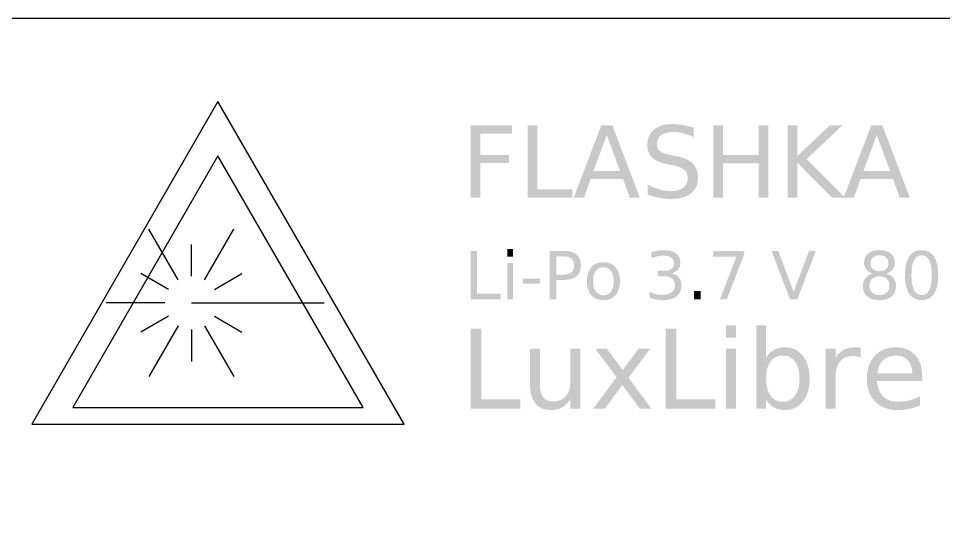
# Model space of a CAD drawing. Header units: millimetres. Extents: x 0.1 to 93.6, y -8 to 8.
# Drawn here: x 11.53 to 25.44, y 0.14 to 8 of the extents above; entities that cross this region are included whole.
import ezdxf

# ---------------------------------------------------------------- set-up
doc = ezdxf.new("R2010")
doc.units = ezdxf.units.MM
doc.layers.add('MARK', color=1, linetype='Continuous')
doc.layers.add('REF', color=8, linetype='Continuous')

msp = doc.modelspace()

# ---------------------------------------------------------------- hatches: boundary and pattern name
at = {"layer": 'MARK'}
h = msp.add_hatch(color=1, dxfattribs=at)
h.dxf.hatch_style = 1
h.paths.add_polyline_path([(21.6, 6.25), (21.561, 6.263), (21.523, 6.274), (21.487, 6.283), (21.451, 6.289), (21.415, 6.293), (21.38, 6.294), (21.324, 6.291), (21.274, 6.282), (21.231, 6.268), (21.195, 6.247), (21.167, 6.222), (21.146, 6.191), (21.134, 6.156), (21.13, 6.115), (21.133, 6.081), (21.141, 6.052), (21.154, 6.027), (21.173, 6.006), (21.2, 5.989), (21.236, 5.973), (21.282, 5.959), (21.337, 5.947), (21.426, 5.929), (21.503, 5.91), (21.569, 5.886), (21.624, 5.855), (21.669, 5.819), (21.703, 5.776), (21.727, 5.726), (21.742, 5.67), (21.747, 5.607), (21.74, 5.533), (21.72, 5.469), (21.687, 5.414), (21.641, 5.368), (21.582, 5.333), (21.51, 5.307), (21.427, 5.292), (21.331, 5.287), (21.292, 5.288), (21.251, 5.291), (21.21, 5.297), (21.167, 5.304), (21.123, 5.314), (21.078, 5.326), (21.033, 5.34), (20.987, 5.356), (20.987, 5.507), (21.031, 5.484), (21.075, 5.463), (21.119, 5.446), (21.162, 5.431), (21.205, 5.42), (21.247, 5.412), (21.289, 5.408), (21.331, 5.406), (21.39, 5.409), (21.442, 5.418), (21.487, 5.434), (21.525, 5.455), (21.555, 5.483), (21.576, 5.515), (21.589, 5.553), (21.593, 5.597), (21.59, 5.634), (21.581, 5.668), (21.566, 5.697), (21.544, 5.722), (21.516, 5.743), (21.479, 5.761), (21.435, 5.777), (21.383, 5.789), (21.294, 5.807), (21.217, 5.825), (21.152, 5.849), (21.098, 5.877), (21.056, 5.909), (21.024, 5.948), (21.001, 5.993), (20.987, 6.045), (20.982, 6.103), (20.989, 6.172), (21.008, 6.232), (21.039, 6.285), (21.084, 6.33), (21.139, 6.367), (21.204, 6.393), (21.279, 6.408), (21.363, 6.413), (21.402, 6.412), (21.441, 6.41), (21.48, 6.405), (21.519, 6.399), (21.559, 6.392), (21.599, 6.382), (21.64, 6.371), (21.681, 6.358), (21.681, 6.215), (21.64, 6.233)])
h = msp.add_hatch(color=1, dxfattribs=at)
h.dxf.hatch_style = 1
h.paths.add_polyline_path([(18.472, 6.27), (18.472, 5.95), (18.902, 5.95), (18.902, 5.826), (18.472, 5.826), (18.472, 5.308), (18.325, 5.308), (18.325, 6.394), (18.949, 6.394), (18.949, 6.27)])
h = msp.add_hatch(color=1, dxfattribs=at)
h.dxf.hatch_style = 1
h.paths.add_polyline_path([(19.857, 5.431), (19.857, 5.308), (19.182, 5.308), (19.182, 6.394), (19.329, 6.394), (19.329, 5.431)])
h = msp.add_hatch(color=1, dxfattribs=at)
h.dxf.hatch_style = 1
h.paths.add_polyline_path([(20.131, 5.586), (20.032, 5.308), (19.877, 5.308), (20.292, 6.394), (20.458, 6.394), (20.872, 5.308), (20.719, 5.308), (20.62, 5.586)])
h.paths.add_polyline_path([(20.574, 5.709), (20.374, 6.249), (20.175, 5.709)])
h = msp.add_hatch(color=1, dxfattribs=at)
h.dxf.hatch_style = 1
h.paths.add_polyline_path([(22.657, 6.394), (22.803, 6.394), (22.803, 5.308), (22.657, 5.308), (22.657, 5.825), (22.123, 5.825), (22.123, 5.308), (21.976, 5.308), (21.976, 6.394), (22.123, 6.394), (22.123, 5.949), (22.657, 5.949)])
h = msp.add_hatch(color=1, dxfattribs=at)
h.dxf.hatch_style = 1
h.paths.add_polyline_path([(23.73, 6.394), (23.919, 6.394), (23.38, 5.887), (23.943, 5.322), (24.353, 6.394), (24.519, 6.394), (24.933, 5.308), (24.78, 5.308), (24.681, 5.586), (24.192, 5.586), (24.093, 5.308), (23.958, 5.308), (23.938, 5.308), (23.764, 5.308), (23.243, 5.831), (23.243, 5.308), (23.096, 5.308), (23.096, 6.394), (23.243, 6.394), (23.243, 5.935)])
h.paths.add_polyline_path([(24.635, 5.709), (24.435, 6.249), (24.236, 5.709)])
h = msp.add_hatch(color=1, dxfattribs=at)
h.dxf.hatch_style = 1
h.paths.add_polyline_path([(18.777, 3.779), (18.325, 3.779), (18.325, 4.505), (18.423, 4.505), (18.423, 3.861), (18.777, 3.861)])
h = msp.add_hatch(color=1, dxfattribs=at)
h.dxf.hatch_style = 1
h.paths.add_polyline_path([(18.876, 4.535), (18.965, 4.535), (18.965, 4.422), (18.876, 4.422)])
h = msp.add_hatch(color=1, dxfattribs=at)
h.dxf.hatch_style = 1
h.paths.add_polyline_path([(19.922, 4.45), (19.95, 4.419), (19.969, 4.382), (19.981, 4.338), (19.985, 4.288), (19.981, 4.237), (19.969, 4.194), (19.95, 4.156), (19.922, 4.125), (19.887, 4.101), (19.845, 4.084), (19.795, 4.074), (19.738, 4.07), (19.614, 4.07), (19.614, 3.779), (19.516, 3.779), (19.516, 4.505), (19.738, 4.505), (19.795, 4.501), (19.845, 4.491), (19.887, 4.474)])
h.paths.add_polyline_path([(19.823, 4.171), (19.844, 4.187), (19.86, 4.206), (19.872, 4.23), (19.879, 4.257), (19.881, 4.288), (19.879, 4.319), (19.872, 4.346), (19.86, 4.369), (19.844, 4.389), (19.823, 4.404), (19.798, 4.415), (19.77, 4.422), (19.738, 4.424), (19.614, 4.424), (19.614, 4.151), (19.738, 4.151), (19.77, 4.153), (19.798, 4.16)])
h = msp.add_hatch(color=1, dxfattribs=at)
h.dxf.hatch_style = 1
h.paths.add_polyline_path([(21.459, 4.107), (21.476, 4.082), (21.489, 4.054), (21.496, 4.023), (21.499, 3.99), (21.494, 3.939), (21.48, 3.894), (21.457, 3.856), (21.425, 3.823), (21.384, 3.798), (21.335, 3.779), (21.279, 3.768), (21.215, 3.765), (21.192, 3.765), (21.168, 3.767), (21.144, 3.77), (21.12, 3.774), (21.096, 3.779), (21.071, 3.785), (21.046, 3.792), (21.021, 3.801), (21.021, 3.895), (21.041, 3.884), (21.063, 3.875), (21.086, 3.866), (21.11, 3.859), (21.135, 3.854), (21.16, 3.85), (21.185, 3.848), (21.212, 3.847), (21.255, 3.85), (21.293, 3.856), (21.325, 3.868), (21.352, 3.884), (21.374, 3.904), (21.389, 3.928), (21.398, 3.957), (21.401, 3.99), (21.398, 4.02), (21.39, 4.047), (21.375, 4.07), (21.356, 4.09), (21.331, 4.106), (21.302, 4.117), (21.268, 4.124), (21.231, 4.126), (21.146, 4.126), (21.146, 4.207), (21.234, 4.207), (21.269, 4.209), (21.298, 4.214), (21.324, 4.223), (21.345, 4.236), (21.362, 4.252), (21.374, 4.271), (21.381, 4.294), (21.384, 4.319), (21.381, 4.346), (21.374, 4.369), (21.361, 4.389), (21.344, 4.405), (21.322, 4.418), (21.296, 4.428), (21.265, 4.433), (21.231, 4.435), (21.21, 4.435), (21.189, 4.433), (21.167, 4.43), (21.144, 4.426), (21.12, 4.421), (21.096, 4.415), (21.07, 4.408), (21.042, 4.399), (21.042, 4.487), (21.07, 4.494), (21.097, 4.5), (21.122, 4.506), (21.147, 4.51), (21.171, 4.514), (21.195, 4.516), (21.217, 4.517), (21.239, 4.518), (21.292, 4.515), (21.34, 4.505), (21.381, 4.489), (21.416, 4.467), (21.445, 4.439), (21.465, 4.407), (21.477, 4.371), (21.482, 4.33), (21.479, 4.301), (21.473, 4.274), (21.462, 4.25), (21.447, 4.228), (21.428, 4.209), (21.405, 4.193), (21.379, 4.18), (21.349, 4.17), (21.382, 4.161), (21.412, 4.147), (21.437, 4.129)])
h = msp.add_hatch(color=1, dxfattribs=at)
h.dxf.hatch_style = 1
h.paths.add_polyline_path([(22.077, 3.779), (22.325, 4.422), (21.977, 4.422), (21.977, 4.505), (22.443, 4.505), (22.443, 4.463), (22.18, 3.779)])
h = msp.add_hatch(color=1, dxfattribs=at)
h.dxf.hatch_style = 1
h.paths.add_polyline_path([(23.416, 4.505), (23.518, 4.505), (23.241, 3.779), (23.13, 3.779), (22.853, 4.505), (22.955, 4.505), (23.185, 3.893)])
h = msp.add_hatch(color=1, dxfattribs=at)
h.dxf.hatch_style = 1
h.paths.add_polyline_path([(24.253, 4.272), (24.246, 4.3), (24.244, 4.33), (24.248, 4.371), (24.26, 4.408), (24.279, 4.44), (24.306, 4.467), (24.34, 4.489), (24.38, 4.505), (24.425, 4.515), (24.476, 4.518), (24.527, 4.515), (24.573, 4.505), (24.612, 4.489), (24.646, 4.467), (24.673, 4.44), (24.693, 4.408), (24.704, 4.371), (24.708, 4.33), (24.706, 4.3), (24.699, 4.272), (24.688, 4.247), (24.673, 4.224), (24.653, 4.204), (24.631, 4.188), (24.604, 4.175), (24.575, 4.165), (24.608, 4.155), (24.638, 4.141), (24.664, 4.123), (24.685, 4.101), (24.703, 4.075), (24.715, 4.047), (24.723, 4.016), (24.725, 3.983), (24.721, 3.933), (24.709, 3.89), (24.689, 3.852), (24.661, 3.821), (24.625, 3.796), (24.582, 3.779), (24.533, 3.768), (24.476, 3.765), (24.419, 3.768), (24.37, 3.779), (24.327, 3.796), (24.292, 3.821), (24.263, 3.852), (24.243, 3.89), (24.231, 3.933), (24.227, 3.983), (24.23, 4.016), (24.237, 4.047), (24.25, 4.075), (24.267, 4.101), (24.289, 4.123), (24.315, 4.141), (24.344, 4.155), (24.378, 4.165), (24.348, 4.175), (24.322, 4.188), (24.299, 4.204), (24.279, 4.224), (24.264, 4.247)])
h.paths.add_polyline_path([(24.336, 4.042), (24.328, 4.014), (24.326, 3.983), (24.328, 3.952), (24.336, 3.924), (24.348, 3.9), (24.366, 3.88), (24.388, 3.863), (24.414, 3.852), (24.443, 3.845), (24.476, 3.842), (24.509, 3.845), (24.539, 3.852), (24.564, 3.864), (24.586, 3.88), (24.604, 3.901), (24.617, 3.925), (24.624, 3.952), (24.627, 3.983), (24.624, 4.014), (24.617, 4.042), (24.604, 4.066), (24.587, 4.086), (24.565, 4.102), (24.539, 4.114), (24.509, 4.121), (24.476, 4.123), (24.443, 4.121), (24.414, 4.114), (24.388, 4.102), (24.366, 4.086), (24.348, 4.066)])
h.paths.add_polyline_path([(24.397, 4.219), (24.419, 4.209), (24.446, 4.203), (24.476, 4.201), (24.506, 4.203), (24.532, 4.209), (24.555, 4.219), (24.575, 4.232), (24.591, 4.25), (24.602, 4.27), (24.609, 4.294), (24.611, 4.32), (24.609, 4.347), (24.602, 4.371), (24.591, 4.391), (24.575, 4.408), (24.555, 4.422), (24.532, 4.432), (24.506, 4.438), (24.476, 4.44), (24.446, 4.438), (24.419, 4.432), (24.397, 4.422), (24.377, 4.408), (24.362, 4.391), (24.351, 4.371), (24.344, 4.347), (24.342, 4.32), (24.344, 4.294), (24.351, 4.27), (24.362, 4.25), (24.377, 4.232)])
h = msp.add_hatch(color=1, dxfattribs=at)
h.dxf.hatch_style = 1
h.paths.add_polyline_path([(25.324, 4.368), (25.345, 4.303), (25.357, 4.227), (25.361, 4.141), (25.357, 4.055), (25.345, 3.979), (25.324, 3.915), (25.296, 3.861), (25.26, 3.819), (25.217, 3.789), (25.167, 3.771), (25.11, 3.765), (25.052, 3.771), (25.002, 3.789), (24.959, 3.819), (24.923, 3.861), (24.895, 3.915), (24.875, 3.979), (24.863, 4.055), (24.859, 4.141), (24.863, 4.227), (24.875, 4.303), (24.895, 4.368), (24.923, 4.421), (24.959, 4.464), (25.002, 4.494), (25.052, 4.512), (25.11, 4.518), (25.167, 4.512), (25.217, 4.494), (25.26, 4.464), (25.296, 4.421)])
h.paths.add_polyline_path([(24.979, 4.323), (24.967, 4.272), (24.96, 4.211), (24.957, 4.141), (24.96, 4.071), (24.967, 4.01), (24.979, 3.959), (24.996, 3.917), (25.017, 3.884), (25.043, 3.861), (25.074, 3.847), (25.11, 3.842), (25.145, 3.847), (25.177, 3.861), (25.203, 3.884), (25.224, 3.917), (25.241, 3.959), (25.253, 4.01), (25.26, 4.071), (25.262, 4.141), (25.26, 4.211), (25.253, 4.272), (25.241, 4.323), (25.224, 4.365), (25.203, 4.398), (25.177, 4.421), (25.145, 4.435), (25.11, 4.44), (25.074, 4.435), (25.043, 4.421), (25.017, 4.398), (24.996, 4.365)])
h = msp.add_hatch(color=1, dxfattribs=at)
h.dxf.hatch_style = 1
h.paths.add_polyline_path([(18.876, 4.323), (18.965, 4.323), (18.965, 3.779), (18.876, 3.779)])
h = msp.add_hatch(color=1, dxfattribs=at)
h.dxf.hatch_style = 1
h.paths.add_polyline_path([(20.536, 4.219), (20.557, 4.17), (20.569, 4.114), (20.574, 4.051), (20.569, 3.987), (20.557, 3.931), (20.536, 3.882), (20.507, 3.841), (20.471, 3.807), (20.428, 3.784), (20.379, 3.769), (20.324, 3.765), (20.268, 3.769), (20.219, 3.784), (20.176, 3.807), (20.14, 3.841), (20.111, 3.882), (20.09, 3.931), (20.078, 3.987), (20.074, 4.051), (20.078, 4.114), (20.09, 4.17), (20.111, 4.219), (20.14, 4.261), (20.176, 4.294), (20.219, 4.318), (20.268, 4.332), (20.324, 4.336), (20.379, 4.332), (20.428, 4.318), (20.471, 4.294), (20.507, 4.261)])
h.paths.add_polyline_path([(20.192, 4.174), (20.178, 4.138), (20.171, 4.097), (20.168, 4.051), (20.171, 4.004), (20.178, 3.963), (20.191, 3.927), (20.21, 3.897), (20.232, 3.872), (20.259, 3.855), (20.289, 3.844), (20.324, 3.84), (20.358, 3.844), (20.388, 3.855), (20.414, 3.872), (20.437, 3.897), (20.455, 3.928), (20.468, 3.964), (20.476, 4.004), (20.479, 4.051), (20.476, 4.096), (20.468, 4.137), (20.455, 4.173), (20.437, 4.204), (20.414, 4.229), (20.388, 4.246), (20.358, 4.257), (20.324, 4.261), (20.29, 4.257), (20.259, 4.247), (20.233, 4.229), (20.21, 4.204)])
h = msp.add_hatch(color=1, dxfattribs=at)
h.dxf.hatch_style = 1
h.paths.add_polyline_path([(19.107, 4.091), (19.37, 4.091), (19.37, 4.012), (19.107, 4.012)])
h = msp.add_hatch(color=1, dxfattribs=at)
h.dxf.hatch_style = 1
h.paths.add_polyline_path([(21.685, 3.902), (21.787, 3.902), (21.787, 3.779), (21.685, 3.779)])
h = msp.add_hatch(color=1, dxfattribs=at)
h.dxf.hatch_style = 1
h.paths.add_polyline_path([(22.17, 3.387), (22.318, 3.387), (22.318, 3.2), (22.17, 3.2)])
h = msp.add_hatch(color=1, dxfattribs=at)
h.dxf.hatch_style = 1
h.paths.add_polyline_path([(22.926, 3.036), (22.966, 3.048), (23.011, 3.056), (23.058, 3.058), (23.136, 3.05), (23.207, 3.026), (23.27, 2.985), (23.325, 2.928), (23.37, 2.858), (23.402, 2.777), (23.421, 2.687), (23.427, 2.586), (23.421, 2.485), (23.402, 2.394), (23.37, 2.313), (23.325, 2.243), (23.27, 2.186), (23.207, 2.146), (23.136, 2.121), (23.058, 2.113), (23.011, 2.115), (22.966, 2.123), (22.926, 2.135), (22.888, 2.152), (22.854, 2.174), (22.823, 2.201), (22.795, 2.234), (22.771, 2.271), (22.771, 2.136), (22.622, 2.136), (22.622, 3.387), (22.771, 3.387), (22.771, 2.9), (22.795, 2.938), (22.823, 2.97), (22.854, 2.997), (22.888, 3.019)])
h.paths.add_polyline_path([(23.17, 2.882), (23.127, 2.911), (23.078, 2.929), (23.022, 2.934), (22.967, 2.929), (22.917, 2.911), (22.874, 2.882), (22.838, 2.842), (22.808, 2.791), (22.787, 2.731), (22.775, 2.663), (22.771, 2.586), (22.775, 2.508), (22.787, 2.44), (22.808, 2.38), (22.838, 2.33), (22.874, 2.289), (22.917, 2.26), (22.967, 2.243), (23.022, 2.237), (23.078, 2.243), (23.127, 2.26), (23.17, 2.289), (23.207, 2.33), (23.236, 2.38), (23.257, 2.44), (23.269, 2.508), (23.274, 2.586), (23.269, 2.663), (23.257, 2.731), (23.236, 2.791), (23.207, 2.842)])
h = msp.add_hatch(color=1, dxfattribs=at)
h.dxf.hatch_style = 1
h.paths.add_polyline_path([(19.072, 2.273), (19.072, 2.136), (18.325, 2.136), (18.325, 3.336), (18.487, 3.336), (18.487, 2.273)])
h = msp.add_hatch(color=1, dxfattribs=at)
h.dxf.hatch_style = 1
h.paths.add_polyline_path([(22.006, 2.273), (22.006, 2.136), (21.259, 2.136), (21.259, 3.336), (21.422, 3.336), (21.422, 2.273)])
h = msp.add_hatch(color=1, dxfattribs=at)
h.dxf.hatch_style = 1
h.paths.add_polyline_path([(19.368, 2.497), (19.371, 2.437), (19.381, 2.385), (19.396, 2.341), (19.418, 2.306), (19.446, 2.278), (19.48, 2.258), (19.521, 2.246), (19.568, 2.242), (19.624, 2.246), (19.675, 2.261), (19.719, 2.285), (19.757, 2.318), (19.787, 2.36), (19.809, 2.408), (19.822, 2.464), (19.826, 2.526), (19.826, 3.037), (19.974, 3.037), (19.974, 2.136), (19.826, 2.136), (19.826, 2.275), (19.798, 2.236), (19.768, 2.203), (19.736, 2.175), (19.701, 2.153), (19.664, 2.135), (19.625, 2.123), (19.582, 2.116), (19.536, 2.113), (19.463, 2.119), (19.4, 2.137), (19.346, 2.167), (19.301, 2.209), (19.266, 2.263), (19.24, 2.328), (19.225, 2.404), (19.22, 2.492), (19.22, 3.037), (19.368, 3.037)])
h = msp.add_hatch(color=1, dxfattribs=at)
h.dxf.hatch_style = 1
h.paths.add_polyline_path([(20.87, 2.136), (20.608, 2.49), (20.346, 2.136), (20.171, 2.136), (20.521, 2.607), (20.201, 3.037), (20.375, 3.037), (20.614, 2.716), (20.853, 3.037), (21.027, 3.037), (20.702, 2.598), (21.044, 2.136)])
h = msp.add_hatch(color=1, dxfattribs=at)
h.dxf.hatch_style = 1
h.paths.add_polyline_path([(22.17, 2.136), (22.17, 3.037), (22.318, 3.037), (22.318, 2.136)])
h = msp.add_hatch(color=1, dxfattribs=at)
h.dxf.hatch_style = 1
h.paths.add_polyline_path([(24.154, 2.916), (24.14, 2.92), (24.125, 2.923), (24.109, 2.925), (24.092, 2.926), (24.075, 2.926), (24.016, 2.921), (23.964, 2.906), (23.92, 2.881), (23.883, 2.845), (23.853, 2.8), (23.832, 2.745), (23.82, 2.682), (23.815, 2.611), (23.815, 2.136), (23.667, 2.136), (23.667, 3.037), (23.815, 3.037), (23.815, 2.897), (23.84, 2.935), (23.869, 2.968), (23.901, 2.996), (23.937, 3.018), (23.976, 3.036), (24.02, 3.048), (24.067, 3.056), (24.118, 3.058), (24.126, 3.058), (24.135, 3.058), (24.143, 3.057), (24.152, 3.056), (24.162, 3.055), (24.172, 3.054), (24.182, 3.052), (24.193, 3.05), (24.194, 2.898), (24.181, 2.905), (24.168, 2.911)])
h = msp.add_hatch(color=1, dxfattribs=at)
h.dxf.hatch_style = 1
h.paths.add_polyline_path([(24.467, 2.417), (24.495, 2.363), (24.531, 2.318), (24.576, 2.283), (24.63, 2.258), (24.691, 2.243), (24.761, 2.238), (24.803, 2.24), (24.845, 2.244), (24.885, 2.25), (24.926, 2.259), (24.966, 2.271), (25.005, 2.285), (25.045, 2.302), (25.085, 2.322), (25.085, 2.182), (25.045, 2.166), (25.004, 2.152), (24.963, 2.141), (24.921, 2.131), (24.879, 2.123), (24.837, 2.117), (24.795, 2.114), (24.752, 2.113), (24.65, 2.121), (24.559, 2.144), (24.479, 2.184), (24.411, 2.238), (24.356, 2.307), (24.316, 2.386), (24.293, 2.476), (24.285, 2.578), (24.292, 2.682), (24.315, 2.776), (24.352, 2.858), (24.404, 2.928), (24.469, 2.985), (24.544, 3.026), (24.63, 3.05), (24.726, 3.058), (24.812, 3.051), (24.889, 3.029), (24.956, 2.992), (25.013, 2.941), (25.06, 2.878), (25.093, 2.803), (25.112, 2.719), (25.119, 2.623), (25.119, 2.551), (24.439, 2.551), (24.449, 2.479)])
h.paths.add_polyline_path([(24.903, 2.861), (24.867, 2.892), (24.826, 2.915), (24.78, 2.928), (24.728, 2.933), (24.669, 2.928), (24.616, 2.915), (24.57, 2.894), (24.53, 2.863), (24.496, 2.824), (24.471, 2.779), (24.454, 2.726), (24.444, 2.666), (24.971, 2.667), (24.966, 2.724), (24.953, 2.776), (24.932, 2.821)])

# ---------------------------------------------------------------- linework, layer by layer
for points in [[(11.725, 1.9), (17.325, 1.9), (14.525, 6.75), (11.725, 1.9)], [(12.341, 2.154), (16.709, 2.154), (14.525, 5.937), (12.341, 2.154)], [(13.925, 4.072), (13.485, 4.834)], [(14.325, 4.072), (14.765, 4.834)], [(14.125, 4.125), (14.125, 4.605)], [(13.779, 3.925), (13.363, 4.165)], [(14.471, 3.925), (14.887, 4.165)], [(13.725, 3.725), (12.845, 3.725)], [(14.125, 3.725), (16.125, 3.725)], [(14.525, 3.725), (15.405, 3.725)], [(13.779, 3.525), (13.363, 3.285)], [(14.471, 3.525), (14.887, 3.285)], [(13.925, 3.379), (13.485, 2.617)], [(14.325, 3.379), (14.765, 2.617)], [(14.125, 3.325), (14.125, 2.845)]]:
    msp.add_lwpolyline(points, dxfattribs=at)
at = {"layer": 'REF'}
msp.add_lwpolyline([(0.2, -8), (91.6, -8), (93.6, -6), (93.6, 6), (91.6, 8), (0.2, 8)], close=True, dxfattribs=at)

doc.saveas('drawing.dxf')
